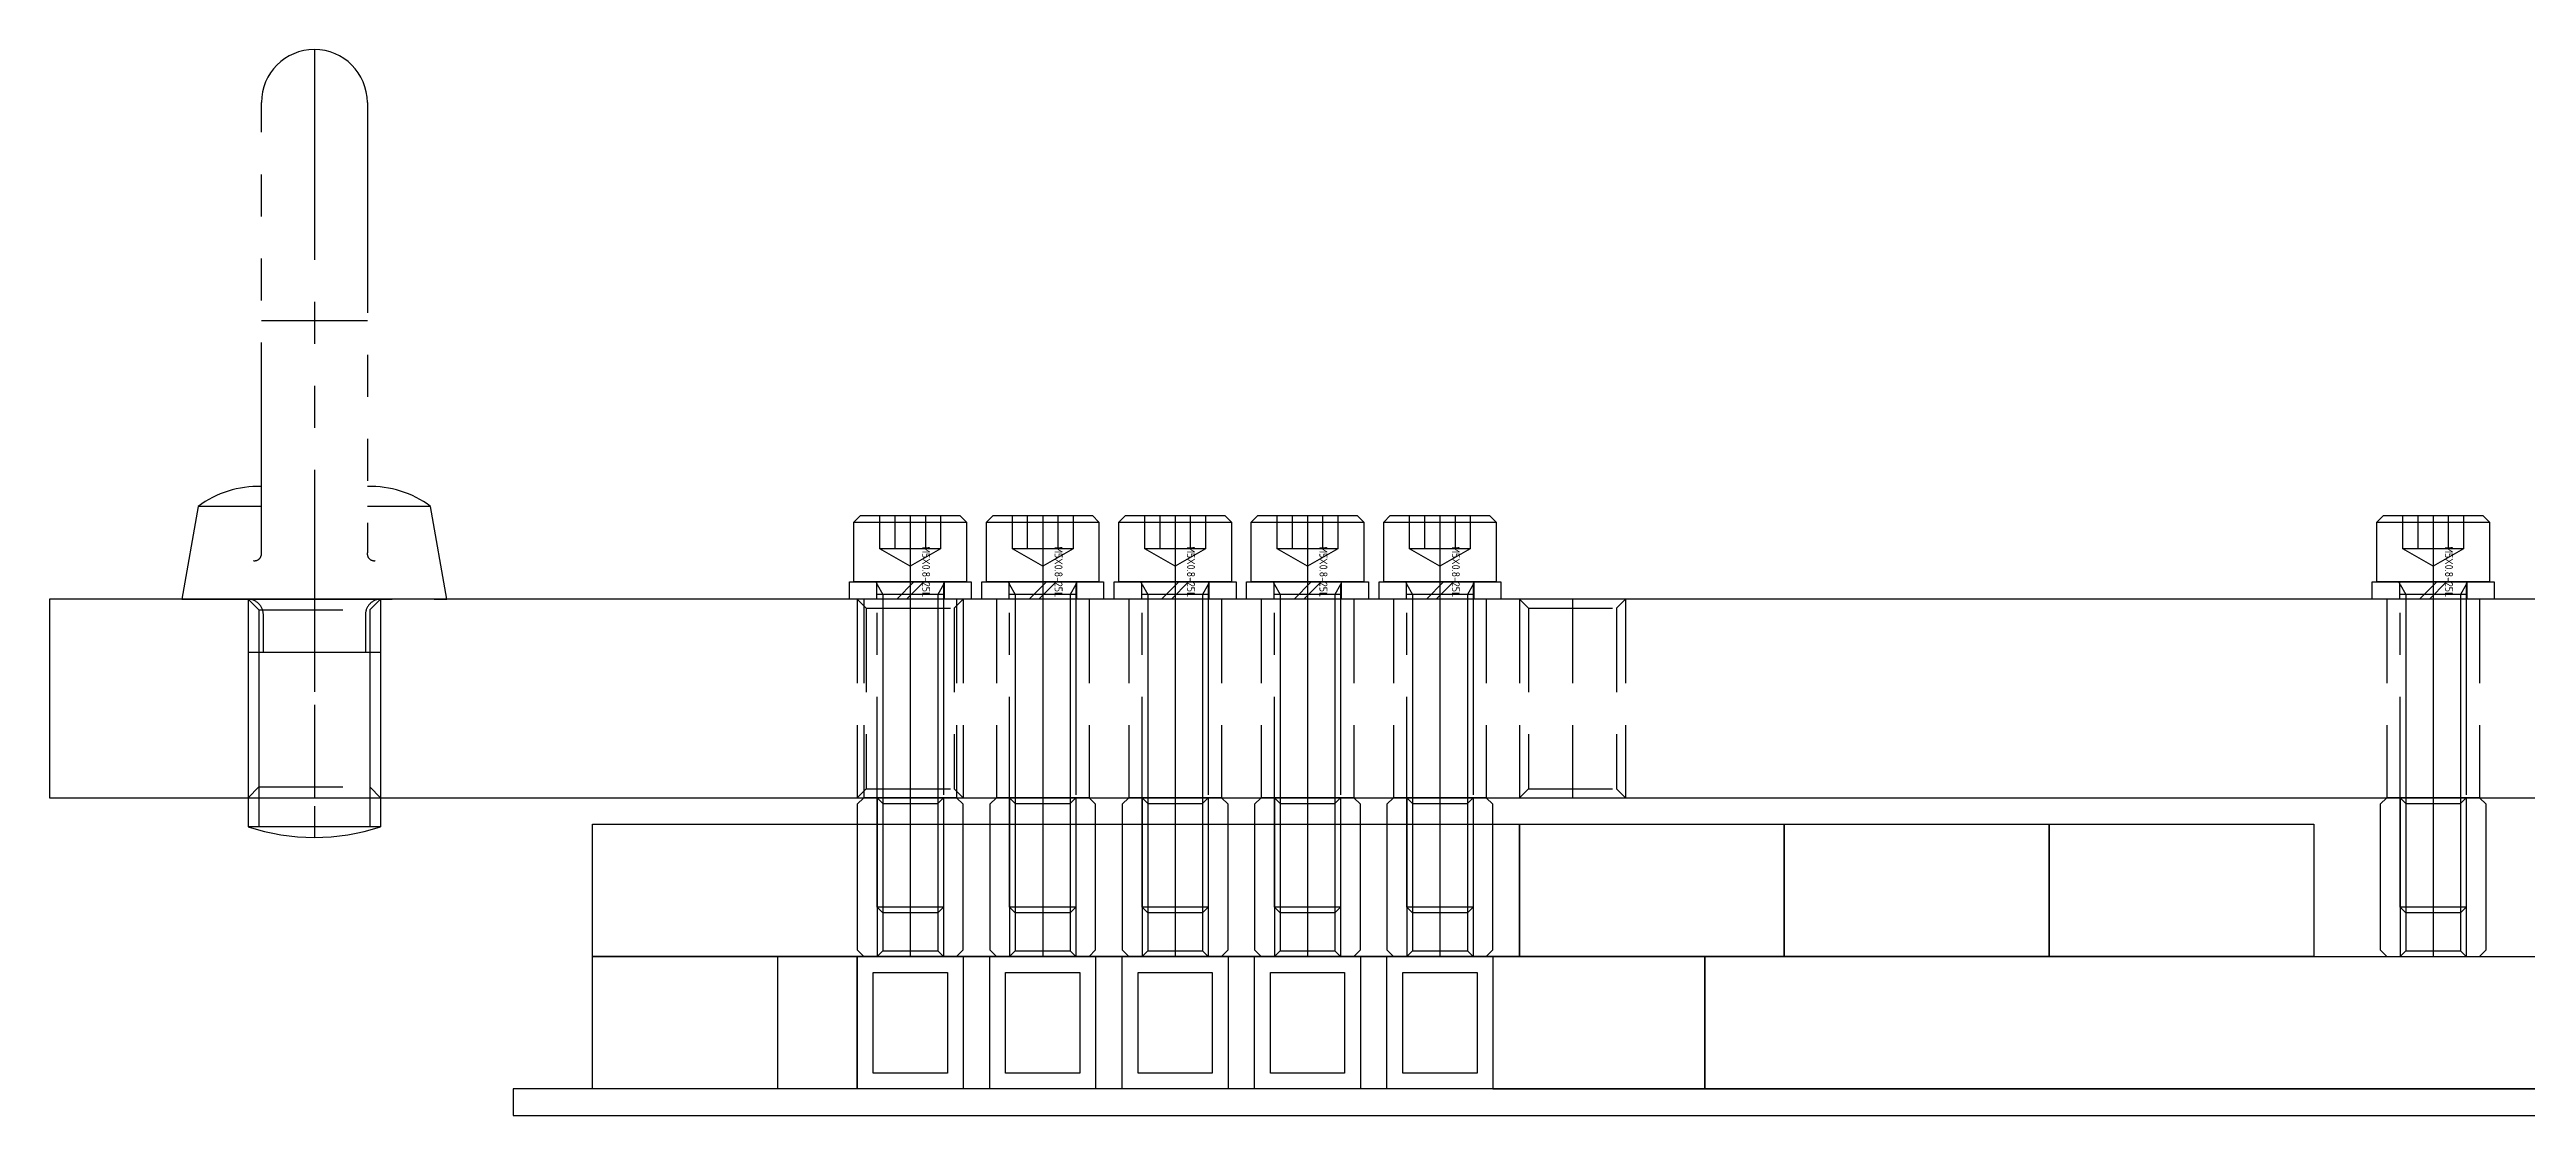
# Model space of a CAD drawing. Header units: millimetres. Extents: x 2584 to 14522, y 0 to 1456.
# Drawn here: x 4921.4 to 5108.4, y 352.1 to 432.6 of the extents above; entities that cross this region are included whole.
import ezdxf
from ezdxf.enums import TextEntityAlignment as Align

# ---------------------------------------------------------------- set-up
doc = ezdxf.new("R2010")
doc.units = ezdxf.units.MM
for name, pattern in [('CENTER', [50.8, 31.75, -6.35, 6.35, -6.35]), ('CENTER1', [10, 7, -1, 1, -1]), ('HIDDEN', [9.525, 6.35, -3.175]), ('PHANTOM2', [31.75, 15.875, -3.175, 3.175, -3.175, 3.175, -3.175])]:
    doc.linetypes.add(name, pattern=pattern)
doc.layers.add('CENTER', color=1, linetype='CENTER')
doc.layers.add('THIN', color=3, linetype='Continuous')
doc.styles.get("Standard").update_dxf_attribs({"font": 'ISOCP.SHX', "bigfont": 'WHGTXT.SHX'})

# ---------------------------------------------------------------- blocks, each defined once
blk = doc.blocks.new('A$C3062378F')
at = {"color": 6, "linetype": 'PHANTOM2'}
for p, q in [((-4.25, 0.8), (4.25, 0.8)), ((0, 1.3), (0, -28.7)), ((2.29, -1.2), (-2.29, -1.2)), ((-2.55, -3.7), (-2.55, -5)), ((-1.02, -5), (0.28, -3.7)), ((-0.28, -5), (1.02, -3.7)), ((0, -3.7), (0, -5)), ((2.55, -3.7), (2.55, -5)), ((2.5, -4.65), (-2.5, -4.65)), ((2.5, -28.27), (-2.5, -28.27))]:
    blk.add_line(p, q, dxfattribs=at)
for points in [[(-4.25, -3.7), (-4.25, 0.8), (-3.75, 1.3), (3.75, 1.3), (4.25, 0.8), (4.25, -3.7)], [(4.6, -3.7), (4.6, -5), (-4.6, -5), (-4.6, -3.7)]]:
    blk.add_lwpolyline(points, close=True, dxfattribs=at)
for points in [[(2.29, 1.3), (2.29, -1.2), (0, -2.52), (0, -2.52), (-2.29, -1.2), (-2.29, 1.3)], [(-1.14, -1.2), (-1.14, 1.3)], [(1.14, 1.3), (1.14, -1.2)], [(2.5, -3.9), (2.5, -28.27), (2.07, -28.7), (-2.07, -28.7), (-2.5, -28.27), (-2.5, -3.9)], [(-2.5, -3.9), (-2.07, -4.65), (-2.07, -28.7)], [(2.5, -3.9), (2.07, -4.65), (2.07, -28.7)]]:
    blk.add_lwpolyline(points, dxfattribs=at)
for points in [[(-2.7, -3.7, -0.414214), (-2.5, -3.9)], [(2.5, -3.9, -0.414214), (2.7, -3.7)]]:
    blk.add_lwpolyline(points, format="xyb", dxfattribs=at)
blk.add_text('M5X0.8-25L', height=0.6, rotation=270, dxfattribs=at).set_placement((1.2, -1), align=Align.MIDDLE_LEFT)
blk = doc.blocks.new('A$C7FF604D3')
at = {"color": 1, "linetype": 'CENTER1'}
for p, q in [((-400, 2), (-400, -17)), ((-355, 2), (-355, -17)), ((-345, 2), (-345, -17)), ((-335, 2), (-335, -17)), ((-325, 2), (-325, -17)), ((-315, 2), (-315, -17)), ((-240, 2), (-240, -17))]:
    blk.add_line(p, q, dxfattribs=at)
at = {"linetype": 'HIDDEN'}
for p, q in [((-405, 0), (-405, -15)), ((-395, 0), (-395, -15)), ((-358.5, 0), (-358.5, -15)), ((-351.5, 0), (-351.5, -15)), ((-348.5, 0), (-348.5, -15)), ((-341.5, 0), (-341.5, -15)), ((-338.5, 0), (-338.5, -15)), ((-331.5, 0), (-331.5, -15)), ((-328.5, 0), (-328.5, -15)), ((-321.5, 0), (-321.5, -15)), ((-318.5, 0), (-318.5, -15)), ((-311.5, 0), (-311.5, -15)), ((-243.5, 0), (-243.5, -15)), ((-236.5, 0), (-236.5, -15)), ((-404.19, -0.81), (-404.19, -14.19)), ((-395.81, -0.81), (-395.81, -14.19))]:
    blk.add_line(p, q, dxfattribs=at)
at = {"color": 250, "linetype": 'HIDDEN'}
for p, q in [((-359, 0), (-359, -15)), ((-355, 0), (-355, -15)), ((-351, 0), (-351, -15)), ((-309, 0), (-309, -15)), ((-305, 0), (-305, -15)), ((-301, 0), (-301, -15)), ((-358.32, -0.68), (-358.32, -14.32)), ((-351.68, -0.68), (-351.68, -14.32)), ((-308.32, -0.68), (-308.32, -14.32)), ((-301.68, -0.68), (-301.68, -14.32))]:
    blk.add_line(p, q, dxfattribs=at)
at = {"color": 2}
blk.add_lwpolyline([(-420, -15), (180, -15), (180, 0), (-420, 0)], close=True, dxfattribs=at)
at = {"linetype": 'HIDDEN'}
for points in [[(-405, 0), (-404.19, -0.81), (-395.81, -0.81), (-395, 0)], [(-405, -15), (-404.19, -14.19), (-395.81, -14.19), (-395, -15)]]:
    blk.add_lwpolyline(points, dxfattribs=at)
at = {"color": 250, "linetype": 'HIDDEN'}
for points in [[(-359, 0), (-358.32, -0.68), (-351.68, -0.68), (-351, 0)], [(-309, 0), (-308.32, -0.68), (-301.68, -0.68), (-301, 0)], [(-359, -15), (-358.32, -14.32), (-351.68, -14.32), (-351, -15)], [(-309, -15), (-308.32, -14.32), (-301.68, -14.32), (-301, -15)]]:
    blk.add_lwpolyline(points, dxfattribs=at)
blk = doc.blocks.new('A$C6BA46006')
at = {"color": 6, "linetype": 'PHANTOM2'}
for p, q in [((0, 41.5), (0, -18)), ((4, 21), (-4, 21)), ((-5, -4), (5, -4)), ((-5, -4), (-5, -17.19)), ((5, -4), (5, -17.19)), ((5, -17.19), (-5, -17.19))]:
    blk.add_line(p, q, dxfattribs=at)
for points in [[(-4.6, 2.9, 0.5), (-4, 3.5), (-4, 37.5, -1), (4, 37.5), (4, 3.5, 0.5), (4.6, 2.9)], [(-8.77, 7, -0.171038), (-4, 8.5)], [(4, 8.5, -0.171038), (8.77, 7)], [(-3.85, -4), (-3.85, -1.2, 0.414214), (-5.05, 0)], [(5.05, 0, 0.414214), (3.85, -1.2), (3.85, -4, -1)], [(5, -17.19, -0.16238), (-5, -17.19)]]:
    blk.add_lwpolyline(points, format="xyb", dxfattribs=at)
for points in [[(-4, 7), (-8.77, 7), (-10, 0), (10, 0), (8.77, 7), (4, 7)], [(-4.19, -4), (-4.19, -17.19)], [(4.19, -4), (4.19, -17.19)]]:
    blk.add_lwpolyline(points, dxfattribs=at)
blk = doc.blocks.new('A$C00D83928')
for p, q in [((-2.07, 11.57), (-2.07, 0.43)), ((2.07, 11.57), (2.07, 0.43))]:
    blk.add_line(p, q)
at = {"color": 1}
blk.add_lwpolyline([(-3.5, 0), (3.5, 0), (4, 0.5), (4, 11.5), (3.5, 12), (-3.5, 12), (-4, 11.5), (-4, 0.5)], close=True, dxfattribs=at)
for points in [[(-2.5, 12), (-2.07, 11.57), (2.07, 11.57), (2.5, 12)], [(-2.5, 0), (-2.07, 0.43), (2.07, 0.43), (2.5, 0)]]:
    blk.add_lwpolyline(points)
at = {"layer": 'CENTER'}
blk.add_line((0, 12), (0, 0), dxfattribs=at)
at = {"layer": 'THIN'}
for p, q in [((-2.5, 12), (-2.5, 0)), ((2.5, 12), (2.5, 0))]:
    blk.add_line(p, q, dxfattribs=at)
blk = doc.blocks.new('A$C0ED84AFE')
at = {"color": 1}
for p, q in [((-311, -12), (-169, -12)), ((-311, -22), (-169, -22))]:
    blk.add_line(p, q, dxfattribs=at)
for points in [[(-359, -12), (-351, -12), (-351, -22), (-359, -22)], [(-349, -12), (-341, -12), (-341, -22), (-349, -22)], [(-339, -12), (-331, -12), (-331, -22), (-339, -22)], [(-329, -12), (-321, -12), (-321, -22), (-329, -22)], [(-319, -12), (-311, -12), (-311, -22), (-319, -22)], [(-357.8, -13.2), (-352.2, -13.2), (-352.2, -20.8), (-357.8, -20.8)], [(-347.8, -13.2), (-342.2, -13.2), (-342.2, -20.8), (-347.8, -20.8)], [(-337.8, -13.2), (-332.2, -13.2), (-332.2, -20.8), (-337.8, -20.8)], [(-327.8, -13.2), (-322.2, -13.2), (-322.2, -20.8), (-327.8, -20.8)], [(-317.8, -13.2), (-312.2, -13.2), (-312.2, -20.8), (-317.8, -20.8)]]:
    blk.add_lwpolyline(points, close=True, dxfattribs=at)
for p in [(-355, -12), (-345, -12), (-335, -12), (-325, -12), (-315, -12), (-240, -12)]:
    blk.add_blockref('A$C00D83928', p)

msp = doc.modelspace()

# ---------------------------------------------------------------- linework, layer by layer
at = {"color": 252, "elevation": 0}
for points in [[(5032.38, 364.127), (4962.38, 364.127), (4962.38, 374.127), (5032.38, 374.127)], [(5052.38, 364.127), (5032.38, 364.127), (5032.38, 374.127), (5052.38, 374.127)], [(5072.38, 364.127), (5052.38, 364.127), (5052.38, 374.127), (5072.38, 374.127)], [(5092.38, 364.127), (5072.38, 364.127), (5072.38, 374.127), (5092.38, 374.127)], [(4982.38, 354.127), (4962.38, 354.127), (4962.38, 364.127), (4982.38, 364.127)], [(5046.38, 354.127), (4976.38, 354.127), (4976.38, 364.127), (5046.38, 364.127)], [(5116.38, 354.127), (5046.38, 354.127), (5046.38, 364.127), (5116.38, 364.127)]]:
    msp.add_lwpolyline(points, close=True, dxfattribs=at)
at = {"color": 2, "elevation": 0}
msp.add_lwpolyline([(4956.38, 354.127), (4956.38, 352.127), (5486.38, 352.127), (5486.38, 354.127)], close=True, dxfattribs=at)

# ---------------------------------------------------------------- block references
for name, p in [('A$C0ED84AFE', (5341.38, 376.127, 0)), ('A$C6BA46006', (4941.38, 391.127, 0)), ('A$C3062378F', (4986.38, 396.127, 0)), ('A$C3062378F', (4996.38, 396.127, 0)), ('A$C3062378F', (5006.38, 396.127, 0)), ('A$C3062378F', (5016.38, 396.127, 0)), ('A$C3062378F', (5026.38, 396.127, 0)), ('A$C3062378F', (5101.38, 396.127, 0)), ('A$C7FF604D3', (5341.38, 391.127, 0))]:
    msp.add_blockref(name, p)

doc.saveas('drawing.dxf')
